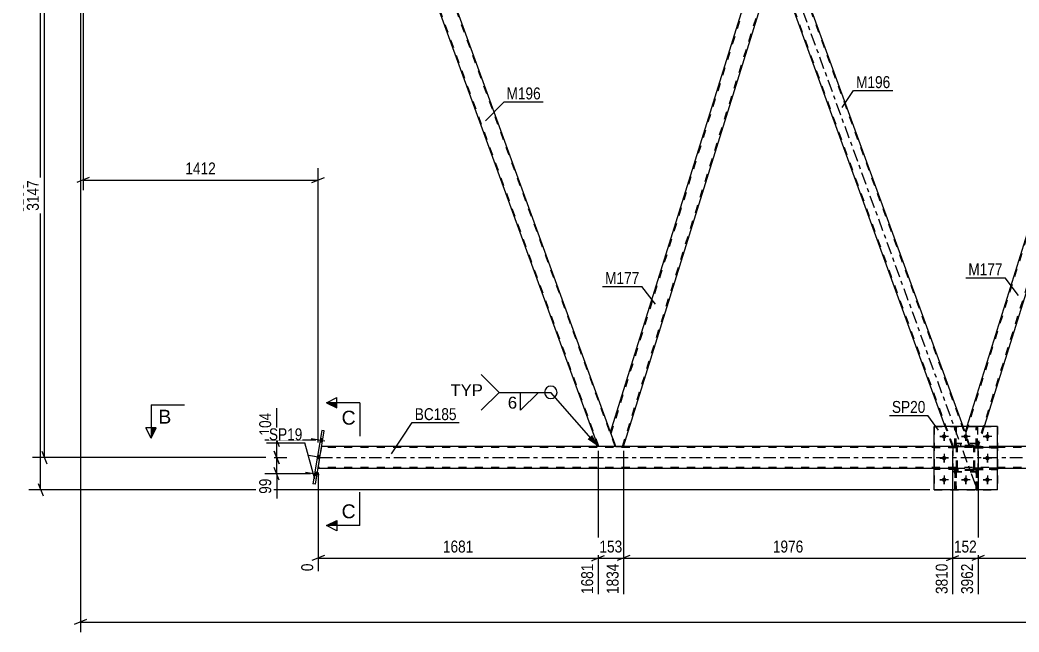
# Model space of a CAD drawing. Header units: millimetres. Extents: x 0 to 1797, y -6 to 560.
# Drawn here: x 1059.8 to 1299.7, y 259 to 406 of the extents above; entities that cross this region are included whole.
import ezdxf

# ---------------------------------------------------------------- set-up
doc = ezdxf.new("R2010")
doc.units = ezdxf.units.MM
doc.linetypes.add('DXK_LINE_DOT2', pattern=[3.9198, 1.9599, -1.9599])
doc.linetypes.add('DXK_LINE_DOT3', pattern=[5.9187, 2.979, -0.9799, 0.9799, -0.9799])
doc.styles.add('Arial', font='ARIAL.TTF', dxfattribs={"height": 0.2})
doc.styles.add('Arial Narrow', font='ARIALN.TTF', dxfattribs={"height": 0.2})

# ---------------------------------------------------------------- blocks, each defined once
blk = doc.blocks.new('Bolt-814276781-3966 - 3708')
at = {"linetype": 'Continuous'}
for points in [[(1282.24, 306.02, -1), (1281.2, 306.02, -1)], [(1287.44, 306.02, -1), (1286.4, 306.02, -1)], [(1292.64, 306.02, -1), (1291.6, 306.02, -1)], [(1282.24, 300.82, -1), (1281.2, 300.82, -1)], [(1292.64, 300.82, -1), (1291.6, 300.82, -1)], [(1282.24, 295.62, -1), (1281.2, 295.62, -1)], [(1287.44, 295.62, -1), (1286.4, 295.62, -1)], [(1292.64, 295.62, -1), (1291.6, 295.62, -1)]]:
    blk.add_hatch(color=1, dxfattribs=at).paths.add_polyline_path(points)
at = {"color": 1, "linetype": 'Continuous'}
for p, q in [((1282.76, 306.02), (1280.68, 306.02)), ((1281.72, 307.06), (1281.72, 304.98)), ((1287.96, 306.02), (1285.88, 306.02)), ((1286.92, 307.06), (1286.92, 304.98)), ((1293.16, 306.02), (1291.08, 306.02)), ((1292.12, 307.06), (1292.12, 304.98)), ((1282.76, 300.82), (1280.68, 300.82)), ((1281.72, 301.86), (1281.72, 299.78)), ((1293.16, 300.82), (1291.08, 300.82)), ((1292.12, 301.86), (1292.12, 299.78)), ((1282.76, 295.62), (1280.68, 295.62)), ((1281.72, 296.66), (1281.72, 294.58)), ((1287.96, 295.62), (1285.88, 295.62)), ((1286.92, 296.66), (1286.92, 294.58)), ((1293.16, 295.62), (1291.08, 295.62)), ((1292.12, 296.66), (1292.12, 294.58))]:
    blk.add_line(p, q, dxfattribs=at)
blk = doc.blocks.new('Part-814276781-3781 - 3708')
at = {"color": 7, "linetype": 'DXK_LINE_DOT2'}
for p, q in [((1284.72, 298.38), (1279.32, 298.38)), ((1279.32, 298.38), (1279.32, 298.06)), ((1284.72, 298.06), (1279.32, 298.06)), ((1284.12, 298.06), (1284.12, 298.38)), ((1284.72, 298.06), (1284.72, 298.38))]:
    blk.add_line(p, q, dxfattribs=at)
blk = doc.blocks.new('Part-814276781-3784 - 3708')
at = {"color": 7, "linetype": 'DXK_LINE_DOT2'}
for p, q in [((1284.72, 303.58), (1279.32, 303.58)), ((1279.32, 303.58), (1279.32, 303.26)), ((1284.72, 303.26), (1279.32, 303.26)), ((1284.12, 303.26), (1284.12, 303.58)), ((1284.72, 303.26), (1284.72, 303.58))]:
    blk.add_line(p, q, dxfattribs=at)
blk = doc.blocks.new('Part-814276781-3840 - 3708')
at = {"color": 7, "linetype": 'DXK_LINE_DOT2'}
for p, q in [((1284.72, 303.58), (1279.32, 303.58)), ((1279.32, 303.26), (1279.32, 303.58)), ((1284.72, 303.26), (1279.32, 303.26)), ((1284.12, 303.26), (1284.12, 303.58)), ((1284.72, 303.58), (1284.72, 303.26))]:
    blk.add_line(p, q, dxfattribs=at)
blk = doc.blocks.new('Part-814276781-3858 - 3708')
at = {"color": 7, "linetype": 'DXK_LINE_DOT2'}
for p, q in [((1294.52, 303.58), (1289.12, 303.58)), ((1289.12, 303.58), (1289.12, 303.26)), ((1289.12, 303.26), (1294.52, 303.26)), ((1289.72, 303.26), (1289.72, 303.58)), ((1294.52, 303.26), (1294.52, 303.58))]:
    blk.add_line(p, q, dxfattribs=at)
blk = doc.blocks.new('Bolt-814276781-3744 - 3708')
at = {"color": 1, "linetype": 'Continuous'}
for p, q in [((1280.68, 306.02), (1281.37, 306.02)), ((1281.72, 307.06), (1281.72, 306.36)), ((1281.72, 304.98), (1281.72, 305.67)), ((1282.76, 306.02), (1282.06, 306.02)), ((1285.88, 306.02), (1286.57, 306.02)), ((1286.92, 307.06), (1286.92, 306.36)), ((1286.92, 304.98), (1286.92, 305.67)), ((1287.96, 306.02), (1287.26, 306.02)), ((1291.08, 306.02), (1291.77, 306.02)), ((1292.12, 307.06), (1292.12, 306.36)), ((1292.12, 304.98), (1292.12, 305.67)), ((1293.16, 306.02), (1292.46, 306.02)), ((1280.68, 300.82), (1281.37, 300.82)), ((1281.72, 301.86), (1281.72, 301.16)), ((1281.72, 299.78), (1281.72, 300.47)), ((1282.76, 300.82), (1282.06, 300.82)), ((1291.08, 300.82), (1291.77, 300.82)), ((1292.12, 301.86), (1292.12, 301.16)), ((1292.12, 299.78), (1292.12, 300.47)), ((1293.16, 300.82), (1292.46, 300.82)), ((1280.68, 295.62), (1281.37, 295.62)), ((1281.72, 296.66), (1281.72, 295.96)), ((1281.72, 294.58), (1281.72, 295.27)), ((1282.76, 295.62), (1282.06, 295.62)), ((1285.88, 295.62), (1286.57, 295.62)), ((1286.92, 296.66), (1286.92, 295.96)), ((1286.92, 294.58), (1286.92, 295.27)), ((1287.96, 295.62), (1287.26, 295.62)), ((1291.08, 295.62), (1291.77, 295.62)), ((1292.12, 296.66), (1292.12, 295.96)), ((1292.12, 294.58), (1292.12, 295.27)), ((1293.16, 295.62), (1292.46, 295.62))]:
    blk.add_line(p, q, dxfattribs=at)
blk = doc.blocks.new('Bolt-814276781-3747 - 3708')
at = {"linetype": 'Continuous'}
for points in [[(1131.93, 305.54), (1131.79, 304.68), (1132.42, 304.57), (1132.57, 305.44)], [(1131.93, 305.54), (1131.79, 304.68), (1132.42, 304.57), (1132.57, 305.44)], [(1131.93, 305.54), (1131.79, 304.68), (1132.42, 304.57), (1132.57, 305.44)], [(1131.27, 301.5), (1131.13, 300.63), (1131.76, 300.53), (1131.9, 301.39)], [(1131.27, 301.5), (1131.13, 300.63), (1131.76, 300.53), (1131.9, 301.39)], [(1130.61, 297.45), (1130.46, 296.58), (1131.1, 296.48), (1131.24, 297.35)], [(1130.61, 297.45), (1130.46, 296.58), (1131.1, 296.48), (1131.24, 297.35)], [(1130.61, 297.45), (1130.46, 296.58), (1131.1, 296.48), (1131.24, 297.35)]]:
    blk.add_hatch(color=1, dxfattribs=at).paths.add_polyline_path(points)
at = {"color": 1, "linetype": 'Continuous'}
for p, q in [((1133.01, 304.92), (1129.73, 305.46)), ((1133.01, 304.92), (1129.73, 305.46)), ((1133.01, 304.92), (1129.73, 305.46)), ((1132.57, 305.44), (1131.93, 305.54)), ((1132.57, 305.44), (1131.93, 305.54)), ((1132.57, 305.44), (1131.93, 305.54)), ((1132.42, 304.57), (1131.79, 304.68)), ((1132.42, 304.57), (1131.79, 304.68)), ((1132.42, 304.57), (1131.79, 304.68)), ((1132.34, 300.88), (1129.07, 301.41)), ((1132.34, 300.88), (1129.07, 301.41)), ((1131.76, 300.53), (1131.13, 300.63)), ((1131.76, 300.53), (1131.13, 300.63)), ((1131.9, 301.39), (1131.27, 301.5)), ((1131.9, 301.39), (1131.27, 301.5)), ((1131.68, 296.83), (1128.4, 297.37)), ((1131.68, 296.83), (1128.4, 297.37)), ((1131.68, 296.83), (1128.4, 297.37)), ((1131.1, 296.48), (1130.46, 296.58)), ((1131.1, 296.48), (1130.46, 296.58)), ((1131.1, 296.48), (1130.46, 296.58)), ((1131.24, 297.35), (1130.61, 297.45)), ((1131.24, 297.35), (1130.61, 297.45)), ((1131.24, 297.35), (1130.61, 297.45))]:
    blk.add_line(p, q, dxfattribs=at)
blk = doc.blocks.new('Part-814276781-3814 - 3708')
at = {"color": 7, "linetype": 'DXK_LINE_DOT2'}
for p, q in [((1289.47, 303.57), (1289.47, 308.42)), ((1289.47, 308.42), (1289.79, 308.42)), ((1289.79, 308.42), (1289.79, 303.57)), ((1289.47, 304.17), (1289.79, 304.17)), ((1289.79, 303.57), (1289.47, 303.57))]:
    blk.add_line(p, q, dxfattribs=at)
blk = doc.blocks.new('Part-814276781-3864 - 3708')
at = {"color": 7, "linetype": 'DXK_LINE_DOT2'}
for p, q in [((1289.12, 303.26), (1289.12, 303.58)), ((1289.12, 303.58), (1294.52, 303.58)), ((1294.52, 303.26), (1289.12, 303.26)), ((1289.72, 303.26), (1289.72, 303.58)), ((1294.52, 303.58), (1294.52, 303.26))]:
    blk.add_line(p, q, dxfattribs=at)
blk = doc.blocks.new('Part-814276781-3815 - 3708')
at = {"color": 7, "linetype": 'DXK_LINE_DOT2'}
for p, q in [((1284.72, 303.34), (1284.75, 303.52)), ((1284.75, 303.52), (1284.72, 303.34)), ((1284.72, 298.3), (1284.72, 303.34)), ((1284.96, 303.34), (1284.97, 303.43)), ((1284.96, 298.3), (1284.96, 303.34)), ((1284.97, 303.43), (1285.03, 303.51)), ((1285.01, 303.78), (1285.2, 303.82)), ((1285.2, 303.82), (1285.01, 303.78)), ((1285.03, 303.51), (1285.1, 303.56)), ((1285.1, 303.56), (1285.2, 303.58)), ((1288.64, 303.82), (1285.2, 303.82)), ((1285.2, 303.58), (1288.64, 303.58)), ((1288.64, 303.82), (1288.82, 303.78)), ((1288.82, 303.78), (1288.64, 303.82)), ((1288.64, 303.58), (1288.73, 303.56)), ((1288.73, 303.56), (1288.8, 303.51)), ((1288.8, 303.51), (1288.86, 303.43)), ((1288.86, 303.43), (1288.88, 303.34)), ((1288.88, 298.3), (1288.88, 303.34)), ((1289.08, 303.52), (1289.12, 303.34)), ((1289.12, 303.34), (1289.08, 303.52)), ((1289.12, 298.3), (1289.12, 303.34)), ((1284.75, 298.11), (1284.72, 298.3)), ((1284.72, 298.3), (1284.75, 298.11)), ((1284.97, 298.2), (1284.96, 298.3)), ((1285.03, 298.13), (1284.97, 298.2)), ((1285.2, 297.82), (1285.01, 297.85)), ((1285.01, 297.85), (1285.2, 297.82)), ((1285.1, 298.07), (1285.03, 298.13)), ((1285.2, 298.06), (1285.1, 298.07)), ((1288.64, 298.06), (1285.2, 298.06)), ((1288.64, 297.82), (1285.2, 297.82)), ((1288.73, 298.07), (1288.64, 298.06)), ((1288.82, 297.85), (1288.64, 297.82)), ((1288.64, 297.82), (1288.82, 297.85)), ((1288.8, 298.13), (1288.73, 298.07)), ((1288.86, 298.2), (1288.8, 298.13)), ((1288.88, 298.3), (1288.86, 298.2)), ((1289.12, 298.3), (1289.08, 298.11)), ((1289.08, 298.11), (1289.12, 298.3))]:
    blk.add_line(p, q, dxfattribs=at)
at = {"color": 7, "linetype": 'DXK_LINE_DOT3'}
blk.add_line((1286.92, 300.82), (1286.92, 300.82), dxfattribs=at)
at = {"color": 7, "linetype": 'DXK_LINE_DOT2'}
for centre, start, end in [((1285.2, 303.34), 112.5, 157.5), ((1285.2, 303.34), 112.5, 157.5), ((1288.64, 303.34), 22.5, 67.5), ((1288.64, 303.34), 22.5, 67.5), ((1285.2, 298.3), 202.5, 247.5), ((1285.2, 298.3), 202.5, 247.5), ((1288.64, 298.3), 292.5, 337.5), ((1288.64, 298.3), 292.5, 337.5)]:
    blk.add_arc(centre, 0.48, start, end, dxfattribs=at)
blk = doc.blocks.new('Part-814276781-3821 - 3708')
at = {"color": 2, "linetype": 'Continuous'}
for p, q in [((1294.52, 308.42), (1279.32, 308.42)), ((1279.32, 293.22), (1279.32, 308.42)), ((1294.52, 293.22), (1294.52, 308.42)), ((1294.52, 293.22), (1279.32, 293.22))]:
    blk.add_line(p, q, dxfattribs=at)
blk = doc.blocks.new('Part-814276781-3767 - 3708')
at = {"color": 2, "linetype": 'Continuous'}
for p, q in [((1284.27, 308.42), (1284.27, 308.42)), ((1284.59, 308.42), (1284.27, 308.42)), ((1284.59, 308.42), (1284.59, 308.42))]:
    blk.add_line(p, q, dxfattribs=at)
at = {"color": 7, "linetype": 'DXK_LINE_DOT2'}
for p, q in [((1284.27, 303.57), (1284.27, 308.42)), ((1284.59, 303.57), (1284.59, 308.42)), ((1284.27, 304.17), (1284.59, 304.17)), ((1284.59, 303.57), (1284.27, 303.57))]:
    blk.add_line(p, q, dxfattribs=at)
blk = doc.blocks.new('Part-814276781-3834 - 3708')
at = {"color": 2, "linetype": 'Continuous'}
for p, q in [((1289.47, 308.42), (1289.47, 308.42)), ((1289.79, 308.42), (1289.47, 308.42)), ((1289.79, 308.42), (1289.79, 308.42))]:
    blk.add_line(p, q, dxfattribs=at)
at = {"color": 7, "linetype": 'DXK_LINE_DOT2'}
for p, q in [((1289.47, 303.57), (1289.47, 308.42)), ((1289.79, 303.57), (1289.79, 308.42)), ((1289.47, 304.17), (1289.79, 304.17)), ((1289.79, 303.57), (1289.47, 303.57))]:
    blk.add_line(p, q, dxfattribs=at)
blk = doc.blocks.new('Part-814276781-3770 - 3708')
at = {"color": 7, "linetype": 'DXK_LINE_DOT2'}
for p, q in [((1289.79, 298.05), (1289.47, 298.05)), ((1289.47, 298.05), (1289.47, 293.22)), ((1289.79, 293.22), (1289.79, 298.05)), ((1289.47, 297.45), (1289.79, 297.45)), ((1289.47, 293.22), (1289.79, 293.22))]:
    blk.add_line(p, q, dxfattribs=at)
blk = doc.blocks.new('Part-814276781-3906 - 3708')
at = {"color": 7, "linetype": 'DXK_LINE_DOT2'}
for p, q in [((1289.92, 304.22), (1283.92, 304.22)), ((1283.92, 297.42), (1283.92, 304.22)), ((1289.92, 297.42), (1289.92, 304.22)), ((1289.92, 297.42), (1283.92, 297.42))]:
    blk.add_line(p, q, dxfattribs=at)
blk = doc.blocks.new('Part-814276781-3785 - 3708')
at = {"color": 7, "linetype": 'DXK_LINE_DOT2'}
for p, q in [((1284.72, 303.34), (1284.75, 303.52)), ((1284.75, 303.52), (1284.72, 303.34)), ((1284.72, 298.3), (1284.72, 303.34)), ((1284.96, 303.34), (1284.97, 303.43)), ((1284.96, 298.3), (1284.96, 303.34)), ((1284.97, 303.43), (1285.03, 303.51)), ((1285.01, 303.78), (1285.2, 303.82)), ((1285.2, 303.82), (1285.01, 303.78)), ((1285.03, 303.51), (1285.1, 303.56)), ((1285.1, 303.56), (1285.2, 303.58)), ((1288.64, 303.82), (1285.2, 303.82)), ((1285.2, 303.58), (1288.64, 303.58)), ((1288.64, 303.82), (1288.82, 303.78)), ((1288.82, 303.78), (1288.64, 303.82)), ((1288.64, 303.58), (1288.73, 303.56)), ((1288.73, 303.56), (1288.8, 303.51)), ((1288.8, 303.51), (1288.86, 303.43)), ((1288.86, 303.43), (1288.88, 303.34)), ((1288.88, 298.3), (1288.88, 303.34)), ((1289.08, 303.52), (1289.12, 303.34)), ((1289.12, 303.34), (1289.08, 303.52)), ((1289.12, 298.3), (1289.12, 303.34)), ((1284.75, 298.11), (1284.72, 298.3)), ((1284.72, 298.3), (1284.75, 298.11)), ((1284.97, 298.2), (1284.96, 298.3)), ((1285.03, 298.13), (1284.97, 298.2)), ((1285.2, 297.82), (1285.01, 297.85)), ((1285.01, 297.85), (1285.2, 297.82)), ((1285.1, 298.07), (1285.03, 298.13)), ((1285.2, 298.06), (1285.1, 298.07)), ((1288.64, 298.06), (1285.2, 298.06)), ((1288.64, 297.82), (1285.2, 297.82)), ((1288.73, 298.07), (1288.64, 298.06)), ((1288.82, 297.85), (1288.64, 297.82)), ((1288.64, 297.82), (1288.82, 297.85)), ((1288.8, 298.13), (1288.73, 298.07)), ((1288.86, 298.2), (1288.8, 298.13)), ((1288.88, 298.3), (1288.86, 298.2)), ((1289.12, 298.3), (1289.08, 298.11)), ((1289.08, 298.11), (1289.12, 298.3))]:
    blk.add_line(p, q, dxfattribs=at)
at = {"color": 7, "linetype": 'DXK_LINE_DOT3'}
blk.add_line((1286.92, 300.82), (1286.92, 300.82), dxfattribs=at)
at = {"color": 7, "linetype": 'DXK_LINE_DOT2'}
for centre, start, end in [((1285.2, 303.34), 112.5, 157.5), ((1285.2, 303.34), 112.5, 157.5), ((1288.64, 303.34), 22.5, 67.5), ((1288.64, 303.34), 22.5, 67.5), ((1285.2, 298.3), 202.5, 247.5), ((1285.2, 298.3), 202.5, 247.5), ((1288.64, 298.3), 292.5, 337.5), ((1288.64, 298.3), 292.5, 337.5)]:
    blk.add_arc(centre, 0.48, start, end, dxfattribs=at)
blk = doc.blocks.new('Part-814276781-3816 - 3708')
at = {"color": 7, "linetype": 'DXK_LINE_DOT2'}
for p, q in [((1279.32, 308.42), (1294.52, 308.42)), ((1279.32, 308.42), (1279.32, 293.22)), ((1294.52, 308.42), (1294.52, 293.22)), ((1279.32, 293.22), (1294.52, 293.22))]:
    blk.add_line(p, q, dxfattribs=at)
blk = doc.blocks.new('Part-814276781-3825 - 3708')
at = {"color": 7, "linetype": 'DXK_LINE_DOT2'}
for p, q in [((1284.59, 298.05), (1284.27, 298.05)), ((1284.27, 298.05), (1284.27, 293.22)), ((1284.59, 293.22), (1284.59, 298.05)), ((1284.27, 297.45), (1284.59, 297.45)), ((1284.27, 293.22), (1284.59, 293.22))]:
    blk.add_line(p, q, dxfattribs=at)
blk = doc.blocks.new('Part-814276781-3837 - 3708')
at = {"color": 7, "linetype": 'DXK_LINE_DOT2'}
for p, q in [((1284.72, 298.38), (1279.32, 298.38)), ((1279.32, 298.06), (1279.32, 298.38)), ((1284.72, 298.06), (1279.32, 298.06)), ((1284.12, 298.06), (1284.12, 298.38)), ((1284.72, 298.38), (1284.72, 298.06))]:
    blk.add_line(p, q, dxfattribs=at)
blk = doc.blocks.new('Part-814276781-3843 - 3708')
at = {"color": 7, "linetype": 'DXK_LINE_DOT2'}
for p, q in [((1289.12, 298.06), (1289.12, 298.38)), ((1289.12, 298.38), (1294.52, 298.38)), ((1294.52, 298.06), (1289.12, 298.06)), ((1289.72, 298.06), (1289.72, 298.38)), ((1294.52, 298.38), (1294.52, 298.06))]:
    blk.add_line(p, q, dxfattribs=at)
blk = doc.blocks.new('Part-814276781-3855 - 3708')
at = {"color": 7, "linetype": 'DXK_LINE_DOT2'}
for p, q in [((1294.52, 298.38), (1289.12, 298.38)), ((1289.12, 298.38), (1289.12, 298.06)), ((1289.12, 298.06), (1294.52, 298.06)), ((1289.72, 298.06), (1289.72, 298.38)), ((1294.52, 298.06), (1294.52, 298.38))]:
    blk.add_line(p, q, dxfattribs=at)
blk = doc.blocks.new('Part-814276781-3869 - 3708')
at = {"color": 7, "linetype": 'DXK_LINE_DOT2'}
for p, q in [((1284.27, 303.57), (1284.27, 308.42)), ((1284.27, 308.42), (1284.59, 308.42)), ((1284.59, 308.42), (1284.59, 303.57)), ((1284.27, 304.17), (1284.59, 304.17)), ((1284.59, 303.57), (1284.27, 303.57))]:
    blk.add_line(p, q, dxfattribs=at)
blk = doc.blocks.new('Part-814276781-3875 - 3708')
at = {"color": 7, "linetype": 'DXK_LINE_DOT2'}
for p, q in [((1284.27, 293.22), (1284.27, 298.05)), ((1284.27, 298.05), (1284.59, 298.05)), ((1284.59, 298.05), (1284.59, 293.22)), ((1284.27, 297.45), (1284.59, 297.45)), ((1284.59, 293.22), (1284.27, 293.22))]:
    blk.add_line(p, q, dxfattribs=at)
blk = doc.blocks.new('Part-814276781-3905 - 3708')
at = {"color": 7, "linetype": 'DXK_LINE_DOT2'}
for p, q in [((1154.52, 424.82), (1154.55, 424.82)), ((1158.57, 424.82), (1154.52, 424.82)), ((1154.52, 424.82), (1154.67, 424.42)), ((1198.81, 303.6), (1154.69, 424.82)), ((1202.73, 303.6), (1158.61, 424.82)), ((1202.9, 303.6), (1201.65, 307.02)), ((1202.9, 303.6), (1198.64, 303.6))]:
    blk.add_line(p, q, dxfattribs=at)
at = {"color": 2, "linetype": 'Continuous'}
for p, q in [((1158.57, 424.82), (1158.53, 424.82)), ((1158.78, 424.82), (1158.57, 424.82)), ((1201.65, 307.02), (1158.78, 424.82)), ((1198.64, 303.6), (1154.67, 424.42))]:
    blk.add_line(p, q, dxfattribs=at)
blk = doc.blocks.new('Part-814276781-3937 - 3708')
at = {"color": 2, "linetype": 'Continuous'}
for p, q in [((1132.25, 307.48), (1130.15, 294.65)), ((1130.78, 294.55), (1132.88, 307.37)), ((1132.88, 307.37), (1132.25, 307.48)), ((1130.78, 294.55), (1130.15, 294.65))]:
    blk.add_line(p, q, dxfattribs=at)
blk = doc.blocks.new('Part-814276781-3955 - 3708')
at = {"color": 2, "linetype": 'Continuous'}
for p, q in [((1201.63, 307.07), (1238.34, 424.82)), ((1239.65, 424.82), (1238.34, 424.82)), ((1241.18, 420.62), (1239.65, 424.82)), ((1204.74, 303.6), (1241.2, 420.57)), ((1202.9, 303.6), (1201.65, 307.02))]:
    blk.add_line(p, q, dxfattribs=at)
at = {"color": 7, "linetype": 'DXK_LINE_DOT2'}
for p, q in [((1201.77, 306.7), (1238.59, 424.82)), ((1204.49, 303.6), (1241.07, 420.94)), ((1241.2, 420.57), (1241.18, 420.62)), ((1241.2, 420.57), (1241.18, 420.62)), ((1201.65, 307.02), (1201.63, 307.07)), ((1202.9, 303.6), (1204.74, 303.6))]:
    blk.add_line(p, q, dxfattribs=at)
blk = doc.blocks.new('Part-814276781-3960 - 3708')
at = {"color": 7, "linetype": 'DXK_LINE_DOT3'}
blk.add_line((1289.32, 294.2), (1238.36, 434.22), dxfattribs=at)
at = {"color": 2, "linetype": 'Continuous'}
for p, q in [((1243.91, 424.82), (1239.65, 424.82)), ((1286.28, 308.42), (1243.91, 424.82)), ((1282.02, 308.42), (1241.18, 420.62))]:
    blk.add_line(p, q, dxfattribs=at)
at = {"color": 7, "linetype": 'DXK_LINE_DOT2'}
for p, q in [((1239.65, 424.82), (1241.18, 420.62)), ((1283.95, 303.6), (1239.83, 424.82)), ((1287.86, 303.6), (1243.74, 424.82)), ((1283.78, 303.6), (1282.02, 308.42)), ((1288.03, 303.6), (1286.28, 308.42)), ((1288.03, 303.6), (1283.78, 303.6))]:
    blk.add_line(p, q, dxfattribs=at)
blk = doc.blocks.new('Part-814276781-3965 - 3708')
at = {"color": 7, "linetype": 'DXK_LINE_DOT2'}
for p, q in [((1323.72, 424.82), (1286.9, 306.7)), ((1326.2, 420.94), (1289.63, 303.6)), ((1326.34, 420.57), (1326.32, 420.62)), ((1326.34, 420.57), (1326.32, 420.62)), ((1287.19, 308.42), (1286.77, 307.07)), ((1291.38, 308.42), (1289.88, 303.6)), ((1288.03, 303.6), (1286.77, 307.07)), ((1289.88, 303.6), (1288.03, 303.6))]:
    blk.add_line(p, q, dxfattribs=at)
at = {"color": 2, "linetype": 'Continuous'}
for p, q in [((1323.47, 424.82), (1287.19, 308.42)), ((1324.79, 424.82), (1323.47, 424.82)), ((1326.32, 420.62), (1324.79, 424.82)), ((1326.34, 420.57), (1291.38, 308.42))]:
    blk.add_line(p, q, dxfattribs=at)
blk = doc.blocks.new('Part-814276781-3967 - 3708')
at = {"color": 7, "linetype": 'DXK_LINE_DOT2'}
for p, q in [((1289.92, 304.35), (1283.92, 304.35)), ((1283.92, 297.55), (1283.92, 304.35)), ((1289.92, 297.55), (1289.92, 304.35)), ((1289.92, 297.55), (1283.92, 297.55))]:
    blk.add_line(p, q, dxfattribs=at)
blk = doc.blocks.new('Part-814276781-3976 - 3708')
at = {"color": 7, "linetype": 'DXK_LINE_DOT2'}
for p, q in [((1131.4, 298.32), (1132.26, 303.6)), ((1743.25, 303.36), (1132.22, 303.36)), ((1294.52, 303.6), (1279.32, 303.6)), ((1743.25, 298.56), (1131.44, 298.56)), ((1294.52, 298.32), (1279.32, 298.32))]:
    blk.add_line(p, q, dxfattribs=at)
at = {"color": 2, "linetype": 'Continuous'}
for p, q in [((1279.32, 303.6), (1132.26, 303.6)), ((1449.58, 303.6), (1294.52, 303.6)), ((1279.32, 298.32), (1131.4, 298.32)), ((1449.58, 298.32), (1294.52, 298.32))]:
    blk.add_line(p, q, dxfattribs=at)
at = {"color": 7, "linetype": 'DXK_LINE_DOT3'}
blk.add_line((1131.83, 300.96), (1743.25, 300.96), dxfattribs=at)
blk = doc.blocks.new('Part-814276781-4011 - 3708')
at = {"color": 7, "linetype": 'DXK_LINE_DOT2'}
for p, q in [((1289.47, 293.22), (1289.47, 298.05)), ((1289.47, 298.05), (1289.79, 298.05)), ((1289.79, 298.05), (1289.79, 293.22)), ((1289.47, 297.45), (1289.79, 297.45)), ((1289.79, 293.22), (1289.47, 293.22))]:
    blk.add_line(p, q, dxfattribs=at)
blk = doc.blocks.new('StraightDimension-814276781-4416 - 3708')
at = {"color": 7, "linetype": 'Continuous'}
for p, q in [((1074.94, 423.82), (1074.94, 365.2)), ((1131.4, 304.6), (1131.4, 370.45)), ((1076.44, 368.2), (1073.44, 367)), ((1074.94, 367.6), (1131.4, 367.6)), ((1129.9, 367), (1132.9, 368.2))]:
    blk.add_line(p, q, dxfattribs=at)
at = {"color": 0}
blk.add_wipeout([(1107.42, 368.35), (1107.42, 372.55), (1098.91, 372.55), (1098.91, 368.35)], dxfattribs=at)
at = {"color": 3, "style": 'Arial Narrow'}
blk.add_text('1412', height=2.863, dxfattribs=at).set_placement((1099.51, 368.95))
blk = doc.blocks.new('StraightDimension-814276781-4992 - 3708')
at = {"color": 7, "linetype": 'Continuous'}
for p, q in [((1065.34, 431.82), (1064.14, 434.82)), ((1073.3, 433.32), (1061.89, 433.32)), ((1064.74, 293.22), (1064.74, 433.32)), ((1278.32, 293.22), (1061.89, 293.22)), ((1064.14, 294.72), (1065.34, 291.72))]:
    blk.add_line(p, q, dxfattribs=at)
at = {"color": 0}
blk.add_wipeout([(1063.99, 367.52), (1059.79, 367.52), (1059.79, 359.01), (1063.99, 359.01)], dxfattribs=at)
at = {"color": 3, "style": 'Arial Narrow'}
blk.add_text('3503', height=2.863, rotation=90.0002, dxfattribs=at).set_placement((1063.39, 359.61))
blk = doc.blocks.new('StraightDimension-814276781-4371 - 3708')
at = {"color": 7, "linetype": 'Continuous'}
for p, q in [((1120.86, 302.46), (1122.06, 299.46)), ((1120.87, 300.96), (1123.86, 300.96)), ((1121.46, 297.02), (1121.46, 300.96)), ((1122.06, 295.52), (1120.86, 298.52)), ((1129.54, 297.02), (1118.61, 297.02))]:
    blk.add_line(p, q, dxfattribs=at)
at = {"color": 0}
blk.add_wipeout([(1120.71, 296.49), (1116.51, 296.49), (1116.51, 291.64), (1120.71, 291.64)], dxfattribs=at)
at = {"color": 7, "linetype": 'Continuous'}
blk.add_line((1121.46, 297.02), (1121.46, 291.11), dxfattribs=at)
blk.add_line((1121.46, 297.02), (1121.46, 291.11), dxfattribs=at)
at = {"color": 3, "style": 'Arial Narrow'}
blk.add_text('99', height=2.863, rotation=90.0002, dxfattribs=at).set_placement((1120.11, 292.24))
blk = doc.blocks.new('StraightDimension-814276781-4379 - 3708')
at = {"color": 7, "linetype": 'Continuous'}
for p, q in [((1130.86, 305.11), (1118.61, 305.11)), ((1120.86, 306.61), (1122.06, 303.61)), ((1121.46, 300.96), (1121.46, 305.11)), ((1122.06, 299.46), (1120.86, 302.46)), ((1120.87, 300.96), (1123.86, 300.96))]:
    blk.add_line(p, q, dxfattribs=at)
at = {"color": 0}
blk.add_wipeout([(1120.71, 312.32), (1116.51, 312.32), (1116.51, 305.63), (1120.71, 305.63)], dxfattribs=at)
at = {"color": 7, "linetype": 'Continuous'}
blk.add_line((1121.46, 305.11), (1121.46, 312.84), dxfattribs=at)
blk.add_line((1121.46, 305.11), (1121.46, 312.84), dxfattribs=at)
at = {"color": 3, "style": 'Arial Narrow'}
blk.add_text('104', height=2.863, rotation=90.0002, dxfattribs=at).set_placement((1120.11, 306.23))
blk = doc.blocks.new('StraightDimension-814276781-4702 - 3708')
at = {"color": 7, "linetype": 'Continuous'}
for p, q in [((1074.3, 419.32), (1074.3, 259.05)), ((1075.8, 262.05), (1072.8, 260.85)), ((1074.3, 261.45), (1762.11, 261.45))]:
    blk.add_line(p, q, dxfattribs=at)
blk = doc.blocks.new('StraightDimension-814276781-4828 - 3708')
at = {"color": 7, "linetype": 'Continuous'}
for p, q in [((1289.88, 302.6), (1289.88, 268.17)), ((1368.91, 302.6), (1368.91, 268.17)), ((1291.38, 277.39), (1288.38, 276.19)), ((1289.88, 276.79), (1368.91, 276.79)), ((1367.41, 276.19), (1370.41, 277.39))]:
    blk.add_line(p, q, dxfattribs=at)
at = {"color": 0}
blk.add_wipeout([(1333.65, 277.54), (1333.65, 281.74), (1325.14, 281.74), (1325.14, 277.54)], dxfattribs=at)
at = {"color": 0, "linetype": 'Continuous'}
blk.add_wipeout([(1368.31, 276.09), (1364.11, 276.09), (1364.11, 267.57), (1368.31, 267.57)], dxfattribs=at)
at = {"color": 3, "style": 'Arial Narrow'}
blk.add_text('1976', height=2.863, dxfattribs=at).set_placement((1325.74, 278.14))
at = {"color": 3, "linetype": 'Continuous', "style": 'Arial Narrow'}
blk.add_text('5938', height=2.863, rotation=90.0002, dxfattribs=at).set_placement((1367.71, 268.17))
blk = doc.blocks.new('StraightDimension-814276781-4847 - 3708')
at = {"color": 7, "linetype": 'Continuous'}
for p, q in [((1283.78, 302.58), (1283.78, 268.17)), ((1289.88, 302.6), (1289.88, 268.17)), ((1282.28, 276.19), (1285.28, 277.39)), ((1283.78, 276.79), (1289.88, 276.79)), ((1291.38, 277.39), (1288.38, 276.19))]:
    blk.add_line(p, q, dxfattribs=at)
at = {"color": 0}
blk.add_wipeout([(1290.17, 277.54), (1290.17, 281.74), (1283.49, 281.74), (1283.49, 277.54)], dxfattribs=at)
at = {"color": 0, "linetype": 'Continuous'}
blk.add_wipeout([(1289.28, 276.09), (1285.08, 276.09), (1285.08, 267.57), (1289.28, 267.57)], dxfattribs=at)
at = {"color": 3, "style": 'Arial Narrow'}
blk.add_text('152', height=2.863, dxfattribs=at).set_placement((1284.09, 278.14))
at = {"color": 3, "linetype": 'Continuous', "style": 'Arial Narrow'}
blk.add_text('3962', height=2.863, rotation=90.0002, dxfattribs=at).set_placement((1288.68, 268.17))
blk = doc.blocks.new('StraightDimension-814276781-4931 - 3708')
at = {"color": 7, "linetype": 'Continuous'}
for p, q in [((1198.64, 302.6), (1198.64, 268.17)), ((1131.4, 297.32), (1131.4, 273.66)), ((1132.9, 277.39), (1129.9, 276.19)), ((1131.4, 276.79), (1198.64, 276.79)), ((1197.14, 276.19), (1200.14, 277.39))]:
    blk.add_line(p, q, dxfattribs=at)
at = {"color": 0}
blk.add_wipeout([(1169.28, 277.54), (1169.28, 281.74), (1160.76, 281.74), (1160.76, 277.54)], dxfattribs=at)
at = {"color": 0, "linetype": 'Continuous'}
for points in [[(1130.8, 276.09), (1126.6, 276.09), (1126.6, 273.06), (1130.8, 273.06)], [(1198.04, 276.09), (1193.84, 276.09), (1193.84, 267.57), (1198.04, 267.57)]]:
    blk.add_wipeout(points, dxfattribs=at)
at = {"color": 3, "style": 'Arial Narrow'}
blk.add_text('1681', height=2.863, dxfattribs=at).set_placement((1161.36, 278.14))
at = {"color": 3, "linetype": 'Continuous', "style": 'Arial Narrow'}
for s, height, p in [('0', 2.86, (1130.2, 273.66)), ('1681', 2.863, (1197.44, 268.17))]:
    blk.add_text(s, height=height, rotation=90.0002, dxfattribs=at).set_placement(p)
blk = doc.blocks.new('StraightDimension-814276781-4943 - 3708')
at = {"color": 7, "linetype": 'Continuous'}
for p, q in [((1198.64, 302.6), (1198.64, 268.17)), ((1204.74, 302.6), (1204.74, 268.17)), ((1197.14, 276.19), (1200.14, 277.39)), ((1198.64, 276.79), (1204.74, 276.79)), ((1206.24, 277.39), (1203.24, 276.19))]:
    blk.add_line(p, q, dxfattribs=at)
at = {"color": 0}
blk.add_wipeout([(1205.03, 277.54), (1205.03, 281.74), (1198.35, 281.74), (1198.35, 277.54)], dxfattribs=at)
at = {"color": 0, "linetype": 'Continuous'}
blk.add_wipeout([(1204.14, 276.09), (1199.94, 276.09), (1199.94, 267.57), (1204.14, 267.57)], dxfattribs=at)
at = {"color": 3, "style": 'Arial Narrow'}
blk.add_text('153', height=2.863, dxfattribs=at).set_placement((1198.95, 278.14))
at = {"color": 3, "linetype": 'Continuous', "style": 'Arial Narrow'}
blk.add_text('1834', height=2.863, rotation=90.0002, dxfattribs=at).set_placement((1203.54, 268.17))
blk = doc.blocks.new('StraightDimension-814276781-4962 - 3708')
at = {"color": 7, "linetype": 'Continuous'}
for p, q in [((1204.74, 302.6), (1204.74, 268.17)), ((1283.78, 302.58), (1283.78, 268.17)), ((1206.24, 277.39), (1203.24, 276.19)), ((1204.74, 276.79), (1283.78, 276.79)), ((1282.28, 276.19), (1285.28, 277.39))]:
    blk.add_line(p, q, dxfattribs=at)
at = {"color": 0}
blk.add_wipeout([(1248.52, 277.54), (1248.52, 281.74), (1240.01, 281.74), (1240.01, 277.54)], dxfattribs=at)
at = {"color": 0, "linetype": 'Continuous'}
blk.add_wipeout([(1283.18, 276.09), (1278.98, 276.09), (1278.98, 267.57), (1283.18, 267.57)], dxfattribs=at)
at = {"color": 3, "style": 'Arial Narrow'}
blk.add_text('1976', height=2.863, dxfattribs=at).set_placement((1240.61, 278.14))
at = {"color": 3, "linetype": 'Continuous', "style": 'Arial Narrow'}
blk.add_text('3810', height=2.863, rotation=90.0002, dxfattribs=at).set_placement((1282.58, 268.17))
blk = doc.blocks.new('StraightDimension-814276781-4987 - 3708')
at = {"color": 7, "linetype": 'Continuous'}
for p, q in [((1066.26, 425.32), (1065.06, 428.32)), ((1073.3, 426.82), (1062.81, 426.82)), ((1065.66, 300.96), (1065.66, 426.82)), ((1065.06, 302.46), (1066.26, 299.46)), ((1118.87, 300.96), (1062.81, 300.96))]:
    blk.add_line(p, q, dxfattribs=at)
at = {"color": 0}
blk.add_wipeout([(1064.91, 368.15), (1060.71, 368.15), (1060.71, 359.63), (1064.91, 359.63)], dxfattribs=at)
at = {"color": 3, "style": 'Arial Narrow'}
blk.add_text('3147', height=2.863, rotation=90.0002, dxfattribs=at).set_placement((1064.31, 360.23))
blk = doc.blocks.new('Mark-814276781-3817 - 3708')
at = {"color": 0}
blk.add_wipeout([(1277.24, 311.67), (1277.24, 314.67), (1269.2, 314.67), (1269.2, 311.67)], dxfattribs=at)
blk.add_wipeout([(1277.24, 311.67), (1277.24, 314.67), (1269.2, 314.67), (1269.2, 311.67)], dxfattribs=at)
at = {"color": 30, "linetype": 'Continuous'}
for p in [(1268.6, 311.07), (1280.37, 307.49)]:
    blk.add_line(p, (1277.84, 311.07), dxfattribs=at)
at = {"color": 3, "style": 'Arial Narrow'}
blk.add_text('SP20', height=2.863, dxfattribs=at).set_placement((1269.2, 311.67))
blk = doc.blocks.new('Mark-814276781-3901 - 3708')
at = {"color": 0}
blk.add_wipeout([(1184.86, 386.97), (1184.86, 389.97), (1176.64, 389.97), (1176.64, 386.97)], dxfattribs=at)
blk.add_wipeout([(1184.86, 386.97), (1184.86, 389.97), (1176.64, 389.97), (1176.64, 386.97)], dxfattribs=at)
at = {"color": 30, "linetype": 'Continuous'}
for p, q in [((1171.62, 381.84), (1176.04, 386.37)), ((1176.04, 386.37), (1185.46, 386.37))]:
    blk.add_line(p, q, dxfattribs=at)
at = {"color": 3, "style": 'Arial Narrow'}
blk.add_text('M196', height=2.863, dxfattribs=at).set_placement((1176.64, 386.97))
blk = doc.blocks.new('Mark-814276781-3933 - 3708')
at = {"color": 0}
blk.add_wipeout([(1127.62, 305.1), (1127.62, 308.1), (1119.58, 308.1), (1119.58, 305.1)], dxfattribs=at)
blk.add_wipeout([(1127.62, 305.1), (1127.62, 308.1), (1119.58, 308.1), (1119.58, 305.1)], dxfattribs=at)
at = {"color": 30, "linetype": 'Continuous'}
for p in [(1118.98, 304.5), (1130.61, 295.72)]:
    blk.add_line(p, (1128.22, 304.5), dxfattribs=at)
at = {"color": 3, "style": 'Arial Narrow'}
blk.add_text('SP19', height=2.863, dxfattribs=at).set_placement((1119.58, 305.1))
blk = doc.blocks.new('Mark-814276781-3951 - 3708')
at = {"color": 0}
blk.add_wipeout([(1208.53, 342.61), (1208.53, 345.61), (1200.31, 345.61), (1200.31, 342.61)], dxfattribs=at)
blk.add_wipeout([(1208.53, 342.61), (1208.53, 345.61), (1200.31, 345.61), (1200.31, 342.61)], dxfattribs=at)
at = {"color": 30, "linetype": 'Continuous'}
for p in [(1199.71, 342.01), (1212.43, 337.82)]:
    blk.add_line(p, (1209.13, 342.01), dxfattribs=at)
at = {"color": 3, "style": 'Arial Narrow'}
blk.add_text('M177', height=2.863, dxfattribs=at).set_placement((1200.31, 342.61))
blk = doc.blocks.new('Mark-814276781-3956 - 3708')
at = {"color": 0}
blk.add_wipeout([(1268.81, 389.68), (1268.81, 392.68), (1260.59, 392.68), (1260.59, 389.68)], dxfattribs=at)
blk.add_wipeout([(1268.81, 389.68), (1268.81, 392.68), (1260.59, 392.68), (1260.59, 389.68)], dxfattribs=at)
at = {"color": 30, "linetype": 'Continuous'}
for p, q in [((1257.22, 385.01), (1259.99, 389.08)), ((1259.99, 389.08), (1269.41, 389.08))]:
    blk.add_line(p, q, dxfattribs=at)
at = {"color": 3, "style": 'Arial Narrow'}
blk.add_text('M196', height=2.863, dxfattribs=at).set_placement((1260.59, 389.68))
blk = doc.blocks.new('Mark-814276781-3961 - 3708')
at = {"color": 0}
blk.add_wipeout([(1295.76, 344.71), (1295.76, 347.71), (1287.54, 347.71), (1287.54, 344.71)], dxfattribs=at)
blk.add_wipeout([(1295.76, 344.71), (1295.76, 347.71), (1287.54, 347.71), (1287.54, 344.71)], dxfattribs=at)
at = {"color": 30, "linetype": 'Continuous'}
for p in [(1286.94, 344.11), (1299.57, 339.83)]:
    blk.add_line(p, (1296.36, 344.11), dxfattribs=at)
at = {"color": 3, "style": 'Arial Narrow'}
blk.add_text('M177', height=2.863, dxfattribs=at).set_placement((1287.54, 344.71))
blk = doc.blocks.new('WeldMark-814276781-5245 - 3708')
at = {"linetype": 'Continuous'}
blk.add_hatch(color=30, dxfattribs=at).paths.add_polyline_path([(1197.23, 306.35), (1198.64, 303.6), (1196.1, 305.36)])
at = {"color": 3, "linetype": 'Continuous'}
for q in [(1170.57, 320.89), (1170.57, 312.31)]:
    blk.add_line((1174.85, 316.6), q, dxfattribs=at)
at = {"color": 30, "linetype": 'Continuous'}
blk.add_line((1198.64, 303.6), (1187.28, 316.6), dxfattribs=at)
at = {"color": 3, "linetype": 'Continuous'}
for start, end in [(90, 270), (270, 90)]:
    blk.add_arc((1187.28, 316.6), 1.5, start, end, dxfattribs=at)
at = {"color": 0}
blk.add_wipeout([(1179.38, 312.5), (1179.38, 315.9), (1176.75, 315.9), (1176.75, 312.5)], dxfattribs=at)
at = {"color": 30, "linetype": 'Continuous'}
blk.add_line((1174.85, 316.6), (1187.28, 316.6), dxfattribs=at)
at = {"color": 3, "linetype": 'Continuous'}
for p, q in [((1180.03, 316.6), (1184.32, 316.6)), ((1184.32, 316.6), (1180.03, 312.31)), ((1180.03, 312.31), (1180.03, 316.6))]:
    blk.add_line(p, q, dxfattribs=at)
at = {"color": 3, "style": 'Arial'}
blk.add_text('6', height=2.87, dxfattribs=at).set_placement((1176.95, 312.7))
at = {"color": 0, "linetype": 'Continuous'}
blk.add_wipeout([(1170.95, 315.7), (1170.95, 318.7), (1163.18, 318.7), (1163.18, 315.7)], dxfattribs=at)
blk.add_wipeout([(1170.95, 315.7), (1170.95, 318.7), (1163.18, 318.7), (1163.18, 315.7)], dxfattribs=at)
at = {"color": 3, "linetype": 'Continuous', "style": 'Arial'}
blk.add_text('TYP', height=2.865, dxfattribs=at).set_placement((1163.18, 315.7))
blk = doc.blocks.new('Mark-814276781-3972 - 3708')
at = {"color": 0}
blk.add_wipeout([(1164.65, 309.94), (1164.65, 312.94), (1154.6, 312.94), (1154.6, 309.94)], dxfattribs=at)
blk.add_wipeout([(1164.65, 309.94), (1164.65, 312.94), (1154.6, 312.94), (1154.6, 309.94)], dxfattribs=at)
at = {"color": 30, "linetype": 'Continuous'}
for p, q in [((1149.01, 301.88), (1154, 309.34)), ((1154, 309.34), (1165.25, 309.34))]:
    blk.add_line(p, q, dxfattribs=at)
at = {"color": 3, "style": 'Arial Narrow'}
blk.add_text('BC185', height=2.863, dxfattribs=at).set_placement((1154.6, 309.94))
blk = doc.blocks.new('SectionMark-814276781-5233 - 3708')
at = {"color": 6, "linetype": 'Continuous'}
for p, q in [((1091.27, 313.6), (1091.27, 305.6)), ((1091.27, 305.6), (1090.02, 308.1))]:
    blk.add_line(p, q, dxfattribs=at)
at = {"color": 0, "linetype": 'Continuous'}
blk.add_wipeout([(1096.13, 309.1), (1096.13, 312.6), (1093.02, 312.6), (1093.02, 309.1)], dxfattribs=at)
at = {"linetype": 'Continuous'}
blk.add_hatch(color=6, dxfattribs=at).paths.add_polyline_path([(1091.27, 308.1), (1092.52, 308.1), (1091.27, 305.6)])
at = {"color": 6, "linetype": 'Continuous'}
for p, q in [((1091.27, 313.6), (1099.27, 313.6)), ((1092.52, 308.1), (1090.02, 308.1)), ((1091.27, 305.6), (1092.52, 308.1))]:
    blk.add_line(p, q, dxfattribs=at)
at = {"color": 3, "linetype": 'Continuous', "style": 'Arial'}
blk.add_text('B', height=3.34, dxfattribs=at).set_placement((1093.02, 309.1))
blk = doc.blocks.new('SectionMark-814276781-5231 - 3708')
at = {"color": 6, "linetype": 'Continuous'}
for p, q in [((1133.4, 314.1), (1135.9, 315.35)), ((1141.4, 314.1), (1133.4, 314.1)), ((1141.4, 284.62), (1133.4, 284.62)), ((1135.9, 283.37), (1133.4, 284.62))]:
    blk.add_line(p, q, dxfattribs=at)
at = {"color": 0, "linetype": 'Continuous'}
for points in [[(1140.4, 308.85), (1140.4, 312.35), (1137.03, 312.35), (1137.03, 308.85)], [(1140.4, 286.37), (1140.4, 289.87), (1137.03, 289.87), (1137.03, 286.37)]]:
    blk.add_wipeout(points, dxfattribs=at)
at = {"linetype": 'Continuous'}
for points in [[(1135.9, 314.1), (1135.9, 312.85), (1133.4, 314.1)], [(1135.9, 285.87), (1135.9, 284.62), (1133.4, 284.62)]]:
    blk.add_hatch(color=6, dxfattribs=at).paths.add_polyline_path(points)
at = {"color": 6, "linetype": 'Continuous'}
for p, q in [((1135.9, 312.85), (1135.9, 315.35)), ((1133.4, 314.1), (1135.9, 312.85)), ((1141.4, 314.1), (1141.4, 306.1)), ((1141.4, 284.62), (1141.4, 292.62)), ((1133.4, 284.62), (1135.9, 285.87)), ((1135.9, 285.87), (1135.9, 283.37))]:
    blk.add_line(p, q, dxfattribs=at)
at = {"color": 3, "linetype": 'Continuous', "style": 'Arial'}
for p in [(1137.03, 308.85), (1137.03, 286.37)]:
    blk.add_text('C', height=3.34, dxfattribs=at).set_placement(p)

msp = doc.modelspace()

# ---------------------------------------------------------------- block references
for name in ['Part-814276781-3960 - 3708', 'Part-814276781-3905 - 3708', 'Part-814276781-3955 - 3708', 'Part-814276781-3965 - 3708', 'Part-814276781-3937 - 3708', 'Part-814276781-3821 - 3708', 'Part-814276781-3816 - 3708', 'Part-814276781-3767 - 3708', 'Part-814276781-3869 - 3708', 'Part-814276781-3814 - 3708', 'Part-814276781-3834 - 3708', 'Bolt-814276781-3747 - 3708', 'Bolt-814276781-3966 - 3708', 'Bolt-814276781-3744 - 3708', 'Part-814276781-3976 - 3708', 'Part-814276781-3784 - 3708', 'Part-814276781-3840 - 3708', 'Part-814276781-3967 - 3708', 'Part-814276781-3906 - 3708', 'Part-814276781-3815 - 3708', 'Part-814276781-3785 - 3708', 'Part-814276781-3858 - 3708', 'Part-814276781-3864 - 3708', 'Part-814276781-3781 - 3708', 'Part-814276781-3837 - 3708', 'Part-814276781-3825 - 3708', 'Part-814276781-3875 - 3708', 'Part-814276781-3843 - 3708', 'Part-814276781-3855 - 3708', 'Part-814276781-3770 - 3708', 'Part-814276781-4011 - 3708']:
    msp.add_blockref(name, (0, 0))

# ---------------------------------------------------------------- next in the draw order: block references
msp.add_blockref('StraightDimension-814276781-4416 - 3708', (0, 0))

# ---------------------------------------------------------------- next in the draw order: block references
msp.add_blockref('StraightDimension-814276781-4992 - 3708', (0, 0))

# ---------------------------------------------------------------- next in the draw order: block references
msp.add_blockref('StraightDimension-814276781-4371 - 3708', (0, 0))

# ---------------------------------------------------------------- next in the draw order: block references
msp.add_blockref('StraightDimension-814276781-4379 - 3708', (0, 0))

# ---------------------------------------------------------------- next in the draw order: block references
msp.add_blockref('StraightDimension-814276781-4702 - 3708', (0, 0))

# ---------------------------------------------------------------- next in the draw order: block references
for name in ['StraightDimension-814276781-4987 - 3708', 'Mark-814276781-3956 - 3708', 'Mark-814276781-3901 - 3708', 'Mark-814276781-3951 - 3708', 'Mark-814276781-3961 - 3708', 'Mark-814276781-3817 - 3708', 'StraightDimension-814276781-4931 - 3708', 'StraightDimension-814276781-4828 - 3708']:
    msp.add_blockref(name, (0, 0))

# ---------------------------------------------------------------- next in the draw order: block references
for name in ['Mark-814276781-3933 - 3708', 'StraightDimension-814276781-4943 - 3708', 'StraightDimension-814276781-4847 - 3708']:
    msp.add_blockref(name, (0, 0))

# ---------------------------------------------------------------- next in the draw order: block references
for name in ['WeldMark-814276781-5245 - 3708', 'StraightDimension-814276781-4962 - 3708']:
    msp.add_blockref(name, (0, 0))

# ---------------------------------------------------------------- next in the draw order: block references
msp.add_blockref('Mark-814276781-3972 - 3708', (0, 0))

# ---------------------------------------------------------------- next in the draw order: block references
msp.add_blockref('SectionMark-814276781-5233 - 3708', (0, 0))

# ---------------------------------------------------------------- next in the draw order: block references
msp.add_blockref('SectionMark-814276781-5231 - 3708', (0, 0))

doc.saveas('drawing.dxf')
